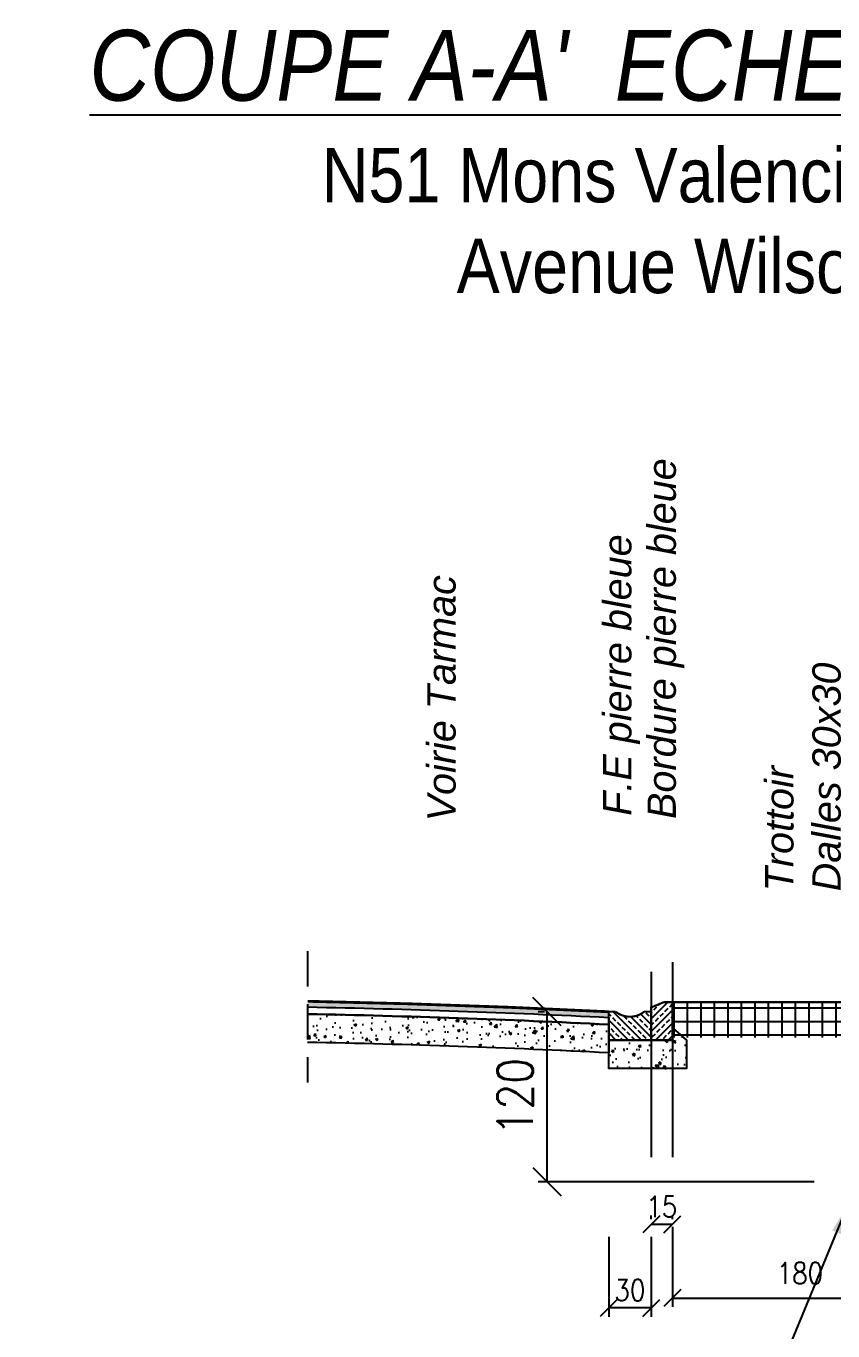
# Model space of a CAD drawing. Header units: millimetres. Extents: x 233857 to 235003, y 252930 to 253232.
# Drawn here: x 234344.9 to 234401.8, y 252985.4 to 253077.5 of the extents above; entities that cross this region are included whole.
import ezdxf

# ---------------------------------------------------------------- set-up
doc = ezdxf.new("R2010")
doc.units = ezdxf.units.MM
doc.linetypes.add('DASHED2', pattern=[0.375, 0.25, -0.125])
doc.layers.get('0').update_dxf_attribs({"linetype": 'CONTINUOUS'})
doc.layers.get('Defpoints').update_dxf_attribs({"linetype": 'CONTINUOUS'})
for name, color, linetype in [('1CARTOUCHE', 7, 'CONTINUOUS'), ('1DIVERS', 7, 'CONTINUOUS'), ('1GAZ_POSE', 1, 'CONTINUOUS')]:
    doc.layers.add(name, color=color, linetype=linetype)
doc.styles.get("Standard").update_dxf_attribs({"font": 'romans.shx', "width": 0.85})
doc.dimstyles.new('1-500', dxfattribs={"dimtxt": 1.5, "dimasz": 1.2, "dimexe": 0.625, "dimexo": 0.625, "dimgap": 1, "dimtad": 1, "dimdec": 0, "dimlfac": 10, "dimzin": 0, "dimdsep": 46, "dimtxsty": 'Standard', "dimblk": 'OBLIQUE', "dimcen": -0.5, "dimadec": 0, "dimazin": 0, "dimtfac": 1, "dimtdec": 0, "dimtmove": 0, "dimatfit": 3, "dimfxl": 0, "dimtolj": 1, "dimtzin": 0, "dimarcsym": 0})
doc.dimstyles.get("Standard").update_dxf_attribs({"dimtxt": 1.5, "dimasz": 1.2, "dimexe": 0.625, "dimexo": 0.625, "dimgap": 0.25, "dimtad": 1, "dimdec": 1, "dimzin": 0, "dimdsep": 46, "dimtxsty": 'Standard', "dimcen": -0.5, "dimadec": 0, "dimazin": 0, "dimtfac": 1, "dimtdec": 1, "dimtmove": 0, "dimatfit": 3, "dimfxl": 0, "dimtolj": 1, "dimtzin": 0, "dimarcsym": 0})

# ---------------------------------------------------------------- blocks, each defined once
blk = doc.blocks.new('_Oblique')
at = {"color": 0, "linetype": 'ByBlock', "lineweight": -2}
blk.add_line((-0.5, -0.5), (0.5, 0.5), dxfattribs=at)
blk = doc.blocks.new('*D245')
at = {"layer": '1DIVERS', "color": 0, "lineweight": -2, "transparency": 16777216}
for p, q in [((234389.008, 252993.263), (234389.008, 252993.512)), ((234390.508, 252993.263), (234390.508, 252993.512)), ((234390.508, 252992.887), (234389.008, 252992.887))]:
    blk.add_line(p, q, dxfattribs=at)
at = {"layer": 'Defpoints', "color": 0, "transparency": 16777216}
for p in [(234389.008, 252992.887), (234389.008, 252992.638), (234390.508, 252992.638)]:
    blk.add_point(p, dxfattribs=at)
at = {"layer": '1DIVERS', "color": 0, "lineweight": -2, "transparency": 16777216, "xscale": 1.2, "yscale": 1.2, "zscale": 1.2, "rotation": 180}
blk.add_blockref('_Oblique', (234389.008, 252992.887), dxfattribs=at)
at = {"layer": '1DIVERS', "color": 0, "lineweight": -2, "transparency": 16777216, "xscale": 1.2, "yscale": 1.2, "zscale": 1.2}
blk.add_blockref('_Oblique', (234390.508, 252992.887), dxfattribs=at)
at = {"layer": '1DIVERS', "transparency": 16777216, "insert": (234389.758, 252994.137), "char_height": 1.5, "attachment_point": 5}
blk.add_mtext('\\A1;15', dxfattribs=at)
blk = doc.blocks.new('*D246')
at = {"layer": '1DIVERS', "color": 0, "lineweight": -2, "transparency": 16777216}
for p, q in [((234386.008, 252992.013), (234386.008, 252986.362)), ((234389.008, 252992.013), (234389.008, 252986.362)), ((234389.008, 252986.987), (234386.008, 252986.987))]:
    blk.add_line(p, q, dxfattribs=at)
at = {"layer": 'Defpoints', "color": 0, "transparency": 16777216}
for p in [(234386.008, 252992.638), (234389.008, 252992.638), (234386.008, 252986.987)]:
    blk.add_point(p, dxfattribs=at)
at = {"layer": '1DIVERS', "color": 0, "lineweight": -2, "transparency": 16777216, "xscale": 1.2, "yscale": 1.2, "zscale": 1.2, "rotation": 180}
blk.add_blockref('_Oblique', (234386.008, 252986.987), dxfattribs=at)
at = {"layer": '1DIVERS', "color": 0, "lineweight": -2, "transparency": 16777216, "xscale": 1.2, "yscale": 1.2, "zscale": 1.2}
blk.add_blockref('_Oblique', (234389.008, 252986.987), dxfattribs=at)
at = {"layer": '1DIVERS', "transparency": 16777216, "insert": (234387.508, 252988.237), "char_height": 1.5, "attachment_point": 5}
blk.add_mtext('\\A1;30', dxfattribs=at)
blk = doc.blocks.new('*D196')
at = {"layer": '1DIVERS', "color": 0, "lineweight": -2, "transparency": 16777216}
for p, q in [((0, -15.868), (0, -21.519)), ((18, -15.868), (18, -21.519)), ((0, -20.894), (18, -20.894))]:
    blk.add_line(p, q, dxfattribs=at)
at = {"layer": 'Defpoints', "color": 0, "transparency": 16777216}
for p in [(0, -15.243), (18, -15.243), (18, -20.894)]:
    blk.add_point(p, dxfattribs=at)
at = {"layer": '1DIVERS', "color": 0, "lineweight": -2, "transparency": 16777216, "xscale": 1.2, "yscale": 1.2, "zscale": 1.2, "rotation": 180}
blk.add_blockref('_Oblique', (0, -20.894), dxfattribs=at)
at = {"layer": '1DIVERS', "color": 0, "lineweight": -2, "transparency": 16777216, "xscale": 1.2, "yscale": 1.2, "zscale": 1.2}
blk.add_blockref('_Oblique', (18, -20.894), dxfattribs=at)
at = {"layer": '1DIVERS', "color": 0, "transparency": 16777216, "insert": (9, -19.144), "char_height": 1.5, "attachment_point": 5}
blk.add_mtext('\\A1;180', dxfattribs=at)
blk = doc.blocks.new('*D249')
at = {"layer": '1DIVERS', "color": 0, "lineweight": -2, "transparency": 16777216}
for p, q in [((234381.486, 253007.901), (234381.03, 253007.901)), ((234381.655, 252995.901), (234381.655, 253007.901)), ((234400.511, 252995.901), (234381.03, 252995.901))]:
    blk.add_line(p, q, dxfattribs=at)
at = {"layer": 'Defpoints', "color": 0, "transparency": 16777216}
for p in [(234381.655, 253007.901), (234382.111, 253007.901), (234401.136, 252995.901)]:
    blk.add_point(p, dxfattribs=at)
at = {"layer": '1DIVERS', "color": 0, "lineweight": -2, "transparency": 16777216, "xscale": 2, "yscale": 2, "zscale": 2}
for p, rotation in [((234381.655, 253007.901), 90), ((234381.655, 252995.901), 270)]:
    blk.add_blockref('_Oblique', p, dxfattribs=dict(at, rotation=rotation))
at = {"layer": '1DIVERS', "color": 0, "transparency": 16777216, "insert": (234379.405, 253001.901), "char_height": 2.5, "attachment_point": 5, "rotation": 90}
blk.add_mtext('\\A1;120', dxfattribs=at)
blk = doc.blocks.new('*U195')
at = {"layer": '1DIVERS'}
h = blk.add_hatch(dxfattribs=at)
h.set_pattern_fill('NET', color=256, scale=0.3, style=0)
h.set_pattern_definition([(7e-15, (8, -2.5005), (0, 0.9525), []), (90, (8, -2.5005), (-0.9525, 6e-17), [])])
h.paths.add_polyline_path([(0, 0), (0, -2.5), (18, -2.5), (18, 0)])
blk.add_line((0, 2.826), (0, -10.26), dxfattribs=at)
at = {"layer": '1DIVERS', "ltscale": 0.5, "const_width": 0.15, "flags": 128}
blk.add_lwpolyline([(18, 0), (0, 0)], dxfattribs=at)
at = {"layer": '1DIVERS', "insert": (11.907, 7.829), "char_height": 2, "width": 17.97527, "attachment_point": 7, "rotation": 90}
blk.add_mtext('{\\fArial|b0|i1|c0|p34;\\W1;\\C7;Trottoir\\PDalles 30x30}', dxfattribs=at)
at = {"layer": '1DIVERS'}
dim = blk.add_linear_dim(base=(18, -20.894), p1=(0, -15.243), p2=(18, -15.243), angle=0, dimstyle='1-500', dxfattribs=at)
dim.commit()
dim.dimension.update_dxf_attribs({"geometry": '*D196', "text_midpoint": (9, -19.144)})

msp = doc.modelspace()

# ---------------------------------------------------------------- hatches: boundary and pattern name
at = {"layer": '1DIVERS'}
h = msp.add_hatch(dxfattribs=at)
h.set_pattern_fill('AR-SAND', color=256, scale=0.01, style=0)
h.set_pattern_definition([(37.5, (234120.89144, 252839.2173), (-0.0160003, 0.48941324), [0, -0.38608, 0, -0.4318, 0, -0.41275]), (7.5, (234120.89144, 252839.2173), (0.4495233, 0.7168251), [0, -0.20828, 0, -0.34798, 0, -0.13335]), (327.5, (234120.579, 252839.2173), (0.79099237, 0.0014372), [0, -0.127, 0, -0.4572, 0, -0.5969]), (317.5, (234120.579, 252839.2173), (0.7635565, 0.2229293), [0, -0.0635, 0, -0.29972, 0, -0.3429])])
edge = h.paths.add_edge_path()
edge.add_line((234364.752, 253008.241), (234364.752, 253008.641))
edge.add_arc((234351.008, 252308.338), 700.437, 447.135808, 448.875641, ccw=False)
edge.add_line((234386.008, 253007.901), (234386.008, 253007.5))
edge.add_arc((234350.993, 252307.738), 700.638, 447.135398, 448.874735)
h = msp.add_hatch(dxfattribs=at)
h.set_pattern_fill('ANSI33', color=256, scale=0.1, angle=90, style=0)
h.set_pattern_definition([(135, (234391.00806, 253005.90094), (-0.44901, -0.44901), []), (135, (234391.00806, 253006.34995), (-0.44901, -0.44901), [0.3175, -0.15875])])
edge = h.paths.add_edge_path()
edge.add_line((234386.508, 253007.901), (234386.008, 253007.901))
edge.add_line((234386.008, 253007.901), (234386.008, 253005.901))
edge.add_line((234386.008, 253005.901), (234389.008, 253005.901))
edge.add_line((234389.008, 253005.901), (234389.008, 253007.901))
edge.add_line((234389.008, 253007.901), (234388.508, 253007.901))
edge.add_arc((234387.508, 253009.155), 1.604, 231.41991, 308.58009, ccw=False)
h = msp.add_hatch(dxfattribs=at)
h.set_pattern_fill('ANSI33', color=256, scale=0.1, style=0)
h.set_pattern_definition([(45, (234387.50806, 253005.90094), (-0.44901, 0.44901), []), (45, (234387.9571, 253005.90094), (-0.44901, 0.44901), [0.3175, -0.15875])])
h.paths.add_polyline_path([(234389.906, 253008.58), (234390.508, 253008.58), (234390.508, 253005.901), (234389.008, 253005.901), (234389.008, 253008.209)])
h = msp.add_hatch(dxfattribs=at)
h.set_pattern_fill('AR-CONC', color=256, scale=0.01, style=0)
h.set_pattern_definition([(50, (234220.8914, 252845.9126), (1.821847, -0.159391), [0.1905, -2.0955]), (355, (234220.8914, 252845.9126), (-0.352428, 1.910566), [0.1524, -1.6764]), (100.451, (234221.0433, 252845.8993), (1.469425, 1.751167), [0.1619, -1.7809]), (46.1842, (234220.8914, 252846.4206), (2.71079, -0.420423), [0.28575, -3.14325]), (96.6356, (234221.1173, 252846.3856), (2.374042, 2.474256), [0.24285, -2.67135]), (351.184, (234220.8914, 252846.4206), (2.374046, 2.47425), [0.2286, -2.5146]), (21, (234221.1454, 252846.2936), (1.516149, -1.022655), [0.1905, -2.0955]), (326, (234221.1454, 252846.2936), (0.61802, 1.84188), [0.1524, -1.6764]), (71.4514, (234221.2718, 252846.2084), (2.134165, 0.819229), [0.1619, -1.7809]), (37.5, (234220.89144, 252845.9126), (0.030886, 0.8455504), [0, -1.65608, 0, -1.7018, 0, -1.68275]), (7.5, (234220.8914, 252845.9126), (0.6681966, 1.0018057), [0, -0.97028, 0, -1.61798, 0, -0.64135]), (327.5, (234220.325, 252845.9126), (1.355906, -0.0572874), [0, -0.635, 0, -1.9812, 0, -2.6289]), (317.5, (234220.071, 252845.9126), (1.481292, 0.254265), [0, -0.8255, 0, -1.31572, 0, -1.8669])])
h.paths.add_polyline_path([(234386.008, 253005), (234386.008, 253007, 0.007589), (234364.752, 253007.741), (234364.752, 253005.74, -0.007592)])
h = msp.add_hatch(dxfattribs=at)
h.set_pattern_fill('AR-CONC', color=256, scale=0.01, angle=90, style=0)
h.set_pattern_definition([(140, (234390.008, 253003.901), (0.1594, 1.82185), [0.1905, -2.0955]), (85, (234390.008, 253003.901), (-1.9106, -0.3524), [0.1524, -1.6764]), (190.45, (234390.0213, 253004.0528), (-1.75117, 1.4694), [0.1619, -1.7809]), (136.184, (234389.5, 253003.901), (0.4204, 2.7108), [0.28575, -3.14325]), (186.636, (234389.535, 253004.1268), (-2.4743, 2.374), [0.2429, -2.6713]), (81.184, (234389.5, 253003.901), (-2.4743, 2.374), [0.2286, -2.5146]), (111, (234389.627, 253004.155), (1.02266, 1.51615), [0.1905, -2.0955]), (56, (234389.627, 253004.155), (-1.8419, 0.618), [0.1524, -1.6764]), (161.45, (234389.7123, 253004.2813), (-0.8192, 2.13416), [0.1619, -1.7809]), (127.5, (234390.00806, 253003.90094), (-0.84555, 0.03089), [0, -1.65608, 0, -1.7018, 0, -1.68275]), (97.5, (234390.0081, 253003.9009), (-1.0018, 0.6682), [0, -0.97028, 0, -1.61798, 0, -0.64135]), (57.5, (234390.00806, 253003.3345), (0.05729, 1.35591), [0, -0.635, 0, -1.9812, 0, -2.6289]), (47.5, (234390.0081, 253003.0805), (-0.25426, 1.4813), [0, -0.8255, 0, -1.31572, 0, -1.8669])])
h.paths.add_polyline_path([(234386.008, 253005.901), (234390.508, 253005.901), (234390.508, 253006.758), (234391.508, 253005.901), (234391.508, 253003.901), (234386.008, 253003.901)])

# ---------------------------------------------------------------- linework, layer by layer
at = {"layer": '1DIVERS', "linetype": 'DASHED2', "ltscale": 10}
msp.add_line((234364.752, 253012.192), (234364.752, 253002.916), dxfattribs=at)
at = {"layer": '1DIVERS'}
for p, q in [((234389.008, 253010.727), (234389.008, 252997.641)), ((234390.508, 253010.727), (234390.508, 252997.641))]:
    msp.add_line(p, q, dxfattribs=at)
at = {"layer": '1DIVERS', "const_width": 0.2, "flags": 128}
msp.add_lwpolyline([(234386.008, 253007.901, 0.007592), (234364.752, 253008.641, 0.007592)], format="xyb", dxfattribs=at)
at = {"layer": '1DIVERS', "flags": 128}
msp.add_lwpolyline([(234364.752, 253008.241, -0.007589), (234386.008, 253007.5), (234386.008, 253007.901)], format="xyb", dxfattribs=at)
at = {"layer": '1DIVERS'}
for points in [[(234364.752, 253008.241, -0.007587), (234386.008, 253007.501), (234386.008, 253007, 0.007589), (234364.752, 253007.741, 0.007589)], [(234364.752, 253007.741, -0.007589), (234386.008, 253007), (234386.008, 253005, 0.007592), (234364.752, 253005.74, 0.007592)]]:
    msp.add_lwpolyline(points, format="xyb", dxfattribs=at)
at = {"layer": '1DIVERS', "ltscale": 0.5, "const_width": 0.15, "flags": 128}
msp.add_lwpolyline([(234386.508, 253007.901), (234386.008, 253007.901), (234386.008, 253005.901), (234389.008, 253005.901), (234389.008, 253007.901), (234388.508, 253007.901, -0.35)], format="xyb", close=True, dxfattribs=at)
msp.add_lwpolyline([(234389.906, 253008.58), (234390.508, 253008.58), (234390.508, 253005.901), (234389.008, 253005.901), (234389.008, 253008.209)], close=True, dxfattribs=at)
at = {"layer": '1DIVERS', "flags": 128}
msp.add_lwpolyline([(234386.008, 253005.901), (234390.508, 253005.901), (234390.508, 253006.758), (234391.508, 253005.901), (234391.508, 253003.901), (234386.008, 253003.901)], close=True, dxfattribs=at)

# ---------------------------------------------------------------- block references
at = {"layer": '1DIVERS'}
msp.add_blockref('*U195', (234390.508, 253008.58), dxfattribs=at)

# ---------------------------------------------------------------- texts
at = {"layer": '1CARTOUCHE', "ltscale": 0.5, "insert": (234390.5, 253077.239), "char_height": 5, "width": 166.54278, "attachment_point": 2}
msp.add_mtext("{\\fArial|b0|i1|c0|p34;\\LCOUPE A-A' ^IECHELLE: 1/100\\P\\fArial|b0|i0|c0|p34;\\H0.7692x;\\lN51 Mons Valenciennes\\PAvenue Wilson}", dxfattribs=at)
at = {"layer": '1DIVERS', "char_height": 2, "attachment_point": 7, "rotation": 90}
for s, insert, width in [('{\\fArial|b0|i1|c0|p34;\\W1;\\C7;Bordure pierre bleue}', (234391.354, 253021.516), 28.10796), ('{\\fArial|b0|i1|c0|p34;\\W1;F.E pierre bleue}', (234388.217, 253021.739), 25.17186), ('{\\fArial|b0|i1|c0|p34;\\W1;Voirie Tarmac}', (234375.231, 253021.348), 22.04128)]:
    msp.add_mtext(s, dxfattribs=dict(at, insert=insert, width=width))

# ---------------------------------------------------------------- dimensions: what is measured, and where the dimension line sits
at = {"layer": '1DIVERS'}
dim = msp.add_linear_dim(base=(234381.655, 253007.901), p1=(234401.136, 252995.901), p2=(234382.111, 253007.901), angle=90, dimstyle='1-500', override={"dimtxt": 2.5, "dimasz": 2}, dxfattribs=at)
dim.commit()
dim.dimension.update_dxf_attribs({"geometry": '*D249', "text_midpoint": (234379.405, 253001.901)})
for base, p1, p2, picture, middle in [((234389.008, 252992.887), (234390.508, 252992.638), (234389.008, 252992.638), '*D245', (234389.758, 252992.887)), ((234386.008, 252986.987), (234389.008, 252992.638), (234386.008, 252992.638), '*D246', (234387.508, 252986.987))]:
    dim = msp.add_linear_dim(base=base, p1=p1, p2=p2, angle=180, dimstyle='1-500', override={"dimgap": 0.5, "dimclrt": 256}, dxfattribs=at)
    dim.commit()
    dim.dimension.update_dxf_attribs({"geometry": picture, "text_midpoint": middle, "dimtype": 160})

# ---------------------------------------------------------------- leaders
at = {"layer": '1GAZ_POSE', "linetype": 'Continuous', "annotation_type": 0, "has_hookline": 1, "hookline_direction": 1, "text_width": 48.165}
msp.add_leader([(234402.854, 252994.181), (234395.295, 252975.94), (234393.295, 252975.94)], dimstyle='Standard', override={"dimasz": 2}, dxfattribs=at)

doc.saveas('drawing.dxf')
